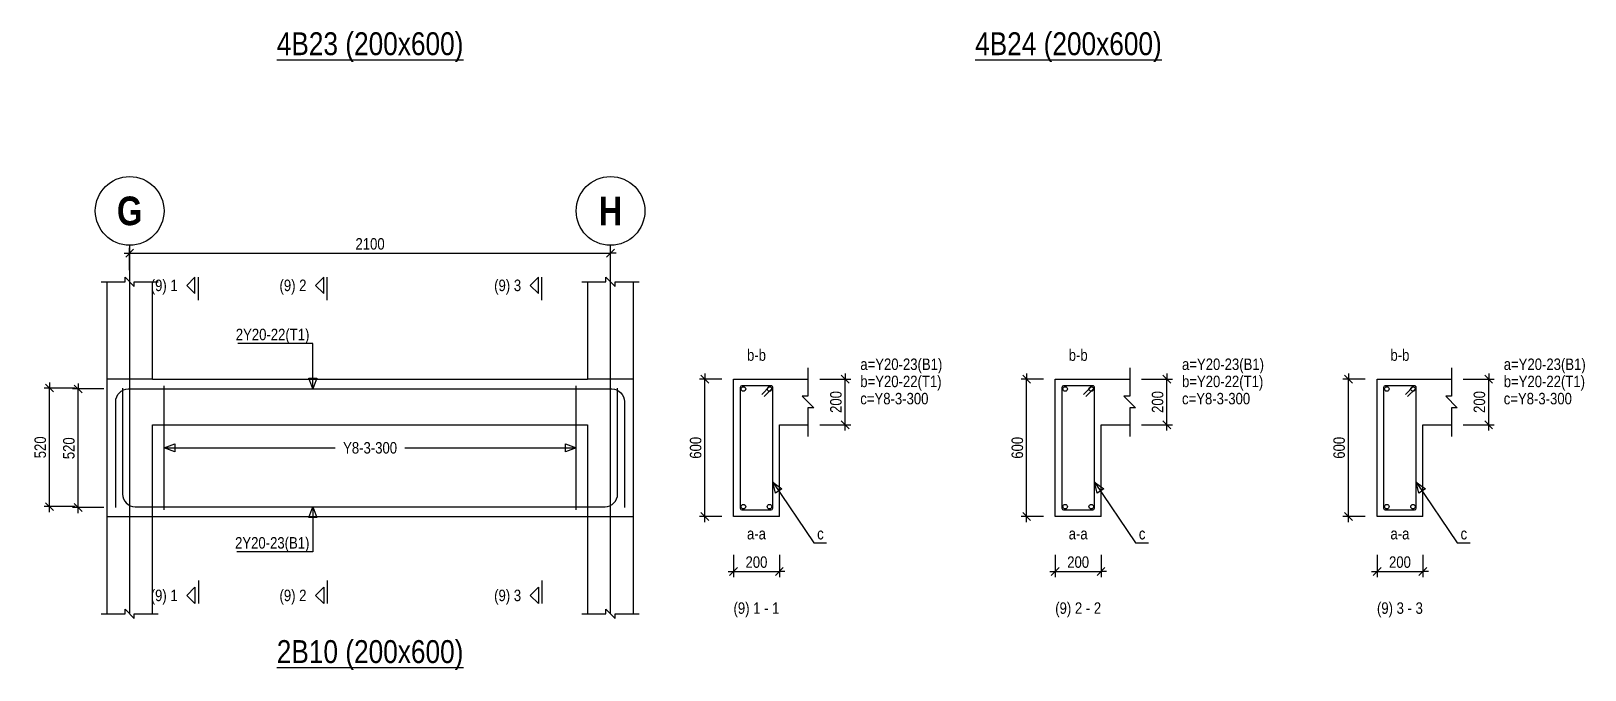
# Model space of a CAD drawing. Extents: x 0 to 206258, y -403073 to 0.
# Drawn here: x 12479 to 26052, y -236164 to -230584 of the extents above; entities that cross this region are included whole.
import ezdxf
from ezdxf.enums import TextEntityAlignment as Align
from ezdxf.lldxf.tags import DXFTag

# ---------------------------------------------------------------- set-up
doc = ezdxf.new("R2010")
doc.units = 0
doc.header["$LTSCALE"] = 1000
for name, color, linetype in [('Axis Circle(Dir 2)', 150, 'Continuous'), ('Axis Label(Dir 1)', 7, 'Continuous'), ('Axis Line(Dir 2)', 150, 'CENTER2'), ('Break Line', 5, 'Continuous'), ('Dimension Line', 5, 'Continuous'), ('Leader Line', 5, 'Continuous'), ('Link Line', 3, 'Continuous'), ('Rebar Label', 6, 'Continuous'), ('Rebar Line', 7, 'Continuous'), ('Section Label', 1, 'Continuous'), ('Section Line', 1, 'Continuous'), ('Top Rebar Label', 6, 'Continuous'), ('Top Rebar Line', 7, 'Continuous')]:
    doc.layers.add(name, color=color, linetype=linetype)
for name, color, linetype, true_color in [('Back Elevation Line', 191, 'HIDDEN2', 0xd4aaff), ('Beam Label(D)', 94, 'Continuous', 0x008100), ('Beam Line(D)', 112, 'Continuous', 0x00bd5e), ('Link Label', 94, 'Continuous', 0x008100)]:
    doc.layers.add(name, color=color, linetype=linetype, true_color=true_color)
doc.styles.add('Axis Label(Dir 1)', font='ARIALNB.TTF', dxfattribs={"height": 250})
doc.styles.add('Beam Label(D)', font='ARIALN.TTF', dxfattribs={"height": 200})
doc.styles.add('Dimension Text', font='ARIALN.TTF', dxfattribs={"height": 100})
doc.styles.add('Link Label', font='ARIALN.TTF', dxfattribs={"height": 100})
doc.styles.add('Rebar Label', font='ARIALN.TTF', dxfattribs={"height": 100})
doc.styles.add('Section Label', font='ARIALN.TTF', dxfattribs={"height": 100})
doc.styles.add('Top Rebar Label', font='ARIALN.TTF', dxfattribs={"height": 100})
tags = doc.linetypes.add('CENTER2', pattern=[1.125, 0.75, -0.125, 0.125, -0.125]).pattern_tags.tags
tags[10:11] = [DXFTag(74, 4), DXFTag(75, 0), DXFTag(340, '0'), DXFTag(46, 0.0), DXFTag(50, 0.0), DXFTag(44, 0.0), DXFTag(45, 0.0)]
tags[8:9] = [DXFTag(74, 4), DXFTag(75, 0), DXFTag(340, '0'), DXFTag(46, 0.0), DXFTag(50, 0.0), DXFTag(44, 0.0), DXFTag(45, 0.0)]
tags[6:7] = [DXFTag(74, 4), DXFTag(75, 0), DXFTag(340, '0'), DXFTag(46, 0.0), DXFTag(50, 0.0), DXFTag(44, 0.0), DXFTag(45, 0.0)]
tags[4:5] = [DXFTag(74, 4), DXFTag(75, 0), DXFTag(340, '0'), DXFTag(46, 0.0), DXFTag(50, 0.0), DXFTag(44, 0.0), DXFTag(45, 0.0)]
tags = doc.linetypes.add('HIDDEN2', pattern=[0.1875, 0.125, -0.0625]).pattern_tags.tags
tags[6:7] = [DXFTag(74, 4), DXFTag(75, 0), DXFTag(340, '0'), DXFTag(46, 0.0), DXFTag(50, 0.0), DXFTag(44, 0.0), DXFTag(45, 0.0)]
tags[4:5] = [DXFTag(74, 4), DXFTag(75, 0), DXFTag(340, '0'), DXFTag(46, 0.0), DXFTag(50, 0.0), DXFTag(44, 0.0), DXFTag(45, 0.0)]
doc.dimstyles.new('BEAM', dxfattribs={"dimtxt": 100, "dimasz": 30, "dimexe": 48.3, "dimexo": 103.5, "dimgap": 30, "dimtad": 1, "dimtoh": 1, "dimdec": 1, "dimlfac": 0.5, "dimdsep": 46, "dimtxsty": 'Dimension Text', "dimblk": 'PCDIM_TICK', "dimcen": 0.09, "dimclrd": 5, "dimclre": 5, "dimclrt": 5, "dimadec": 1, "dimazin": 0, "dimtp": 1, "dimtm": 1, "dimtfac": 1, "dimtdec": 4, "dimtofl": 0, "dimtmove": 0, "dimatfit": 3, "dimfxl": 1, "dimtolj": 1, "dimtzin": 0, "dimarcsym": 0})

# ---------------------------------------------------------------- blocks, each defined once
blk = doc.blocks.new('PCDIM_TICK')
at = {"layer": 'Dimension Line', "color": 0, "transparency": 33554687}
for p, q in [((1.15, 1.15), (-1.15, -1.15)), ((1.61, 0), (0, 0))]:
    blk.add_line(p, q, dxfattribs=at)
blk = doc.blocks.new('*U3076')
at = {"layer": 'Dimension Line', "color": 5, "true_color": 0x0000ff, "transparency": 16777216}
for p, q in [((13115, -233710), (12842, -233710)), ((12890, -234746), (12890, -233710)), ((13115, -234746), (12842, -234746))]:
    blk.add_line(p, q, dxfattribs=at)
at = {"layer": 'Dimension Line', "color": 5, "true_color": 0x0000ff, "transparency": 16777216, "xscale": 30, "yscale": 30}
for p, rotation in [((12890, -233710), 89.99999999999447), ((12890, -234746), 269.9999999999834)]:
    blk.add_blockref('PCDIM_TICK', p, dxfattribs=dict(at, rotation=rotation))
at = {"layer": 'Dimension Line', "color": 5, "true_color": 0x0000ff, "transparency": 16777216, "insert": (12860, -234228), "char_height": 100, "width": 181.5, "attachment_point": 8, "rotation": 90, "style": 'Dimension Text'}
blk.add_mtext('520', dxfattribs=at)
blk = doc.blocks.new('*U3077')
at = {"layer": 'Dimension Line', "color": 5, "true_color": 0x0000ff, "transparency": 16777216}
for p, q in [((12865, -233702), (12592, -233702)), ((12640, -234738), (12640, -233702)), ((12865, -234738), (12592, -234738))]:
    blk.add_line(p, q, dxfattribs=at)
at = {"layer": 'Dimension Line', "color": 5, "true_color": 0x0000ff, "transparency": 16777216, "xscale": 30, "yscale": 30}
for p, rotation in [((12640, -233702), 89.99999999999447), ((12640, -234738), 269.9999999999834)]:
    blk.add_blockref('PCDIM_TICK', p, dxfattribs=dict(at, rotation=rotation))
at = {"layer": 'Dimension Line', "color": 5, "true_color": 0x0000ff, "transparency": 16777216, "insert": (12610, -234220), "char_height": 100, "width": 181.5, "attachment_point": 8, "rotation": 90, "style": 'Dimension Text'}
blk.add_mtext('520', dxfattribs=at)
blk = doc.blocks.new('*U3078')
at = {"layer": 'Dimension Line', "color": 5, "true_color": 0x0000ff, "transparency": 16777216}
for p, q in [((13340, -232671), (13340, -232476)), ((17540, -232671), (17540, -232476)), ((13340, -232524), (17540, -232524))]:
    blk.add_line(p, q, dxfattribs=at)
at = {"layer": 'Dimension Line', "color": 5, "true_color": 0x0000ff, "transparency": 16777216, "xscale": 30, "yscale": 30, "rotation": 180.0000000000004}
blk.add_blockref('PCDIM_TICK', (13340, -232524), dxfattribs=at)
at = {"layer": 'Dimension Line', "color": 5, "true_color": 0x0000ff, "transparency": 16777216, "xscale": 30, "yscale": 30}
blk.add_blockref('PCDIM_TICK', (17540, -232524), dxfattribs=at)
at = {"layer": 'Dimension Line', "color": 5, "true_color": 0x0000ff, "transparency": 16777216, "insert": (15440, -232494), "char_height": 100, "width": 247.25, "attachment_point": 8, "style": 'Dimension Text'}
blk.add_mtext('2100', dxfattribs=at)
blk = doc.blocks.new('*U3079')
at = {"layer": 'Dimension Line', "color": 5, "true_color": 0x0000ff, "transparency": 16777216}
for p, q in [((19369, -233624), (19638, -233624)), ((19590, -234024), (19590, -233624)), ((19369, -234024), (19638, -234024))]:
    blk.add_line(p, q, dxfattribs=at)
at = {"layer": 'Dimension Line', "color": 5, "true_color": 0x0000ff, "transparency": 16777216, "xscale": 30, "yscale": 30}
for p, rotation in [((19590, -233624), 89.99999999999447), ((19590, -234024), 269.9999999999834)]:
    blk.add_blockref('PCDIM_TICK', p, dxfattribs=dict(at, rotation=rotation))
at = {"layer": 'Dimension Line', "color": 5, "true_color": 0x0000ff, "transparency": 16777216, "insert": (19560, -233824), "char_height": 100, "width": 182.77, "attachment_point": 8, "rotation": 90, "style": 'Dimension Text'}
blk.add_mtext('200', dxfattribs=at)
blk = doc.blocks.new('*U3080')
at = {"layer": 'Dimension Line', "color": 5, "true_color": 0x0000ff, "transparency": 16777216}
for p, q in [((18512, -233624), (18317, -233624)), ((18365, -234824), (18365, -233624)), ((18512, -234824), (18317, -234824))]:
    blk.add_line(p, q, dxfattribs=at)
at = {"layer": 'Dimension Line', "color": 5, "true_color": 0x0000ff, "transparency": 16777216, "xscale": 30, "yscale": 30}
for p, rotation in [((18365, -233624), 89.99999999999447), ((18365, -234824), 269.9999999999834)]:
    blk.add_blockref('PCDIM_TICK', p, dxfattribs=dict(at, rotation=rotation))
at = {"layer": 'Dimension Line', "color": 5, "true_color": 0x0000ff, "transparency": 16777216, "insert": (18335, -234224), "char_height": 100, "width": 181.97, "attachment_point": 8, "rotation": 90, "style": 'Dimension Text'}
blk.add_mtext('600', dxfattribs=at)
blk = doc.blocks.new('*U3081')
at = {"layer": 'Dimension Line', "color": 5, "true_color": 0x0000ff, "transparency": 16777216}
for p, q in [((18615, -235158), (18615, -235353)), ((19015, -235158), (19015, -235353)), ((18615, -235304), (19015, -235304))]:
    blk.add_line(p, q, dxfattribs=at)
at = {"layer": 'Dimension Line', "color": 5, "true_color": 0x0000ff, "transparency": 16777216, "xscale": 30, "yscale": 30, "rotation": 180.0000000000004}
blk.add_blockref('PCDIM_TICK', (18615, -235304), dxfattribs=at)
at = {"layer": 'Dimension Line', "color": 5, "true_color": 0x0000ff, "transparency": 16777216, "xscale": 30, "yscale": 30}
blk.add_blockref('PCDIM_TICK', (19015, -235304), dxfattribs=at)
at = {"layer": 'Dimension Line', "color": 5, "true_color": 0x0000ff, "transparency": 16777216, "insert": (18815, -235274), "char_height": 100, "width": 182.77, "attachment_point": 8, "style": 'Dimension Text'}
blk.add_mtext('200', dxfattribs=at)
blk = doc.blocks.new('*U3082')
at = {"layer": 'Dimension Line', "color": 5, "true_color": 0x0000ff, "transparency": 16777216}
for p, q in [((22179, -233624), (22449, -233624)), ((22400, -234024), (22400, -233624)), ((22179, -234024), (22449, -234024))]:
    blk.add_line(p, q, dxfattribs=at)
at = {"layer": 'Dimension Line', "color": 5, "true_color": 0x0000ff, "transparency": 16777216, "xscale": 30, "yscale": 30}
for p, rotation in [((22400, -233624), 89.99999999999447), ((22400, -234024), 269.9999999999834)]:
    blk.add_blockref('PCDIM_TICK', p, dxfattribs=dict(at, rotation=rotation))
at = {"layer": 'Dimension Line', "color": 5, "true_color": 0x0000ff, "transparency": 16777216, "insert": (22370, -233824), "char_height": 100, "width": 182.77, "attachment_point": 8, "rotation": 90, "style": 'Dimension Text'}
blk.add_mtext('200', dxfattribs=at)
blk = doc.blocks.new('*U3083')
at = {"layer": 'Dimension Line', "color": 5, "true_color": 0x0000ff, "transparency": 16777216}
for p, q in [((21322, -233624), (21127, -233624)), ((21175, -234824), (21175, -233624)), ((21322, -234824), (21127, -234824))]:
    blk.add_line(p, q, dxfattribs=at)
at = {"layer": 'Dimension Line', "color": 5, "true_color": 0x0000ff, "transparency": 16777216, "xscale": 30, "yscale": 30}
for p, rotation in [((21175, -233624), 89.99999999999447), ((21175, -234824), 269.9999999999834)]:
    blk.add_blockref('PCDIM_TICK', p, dxfattribs=dict(at, rotation=rotation))
at = {"layer": 'Dimension Line', "color": 5, "true_color": 0x0000ff, "transparency": 16777216, "insert": (21145, -234224), "char_height": 100, "width": 181.97, "attachment_point": 8, "rotation": 90, "style": 'Dimension Text'}
blk.add_mtext('600', dxfattribs=at)
blk = doc.blocks.new('*U3084')
at = {"layer": 'Dimension Line', "color": 5, "true_color": 0x0000ff, "transparency": 16777216}
for p, q in [((21425, -235158), (21425, -235353)), ((21825, -235158), (21825, -235353)), ((21425, -235304), (21825, -235304))]:
    blk.add_line(p, q, dxfattribs=at)
at = {"layer": 'Dimension Line', "color": 5, "true_color": 0x0000ff, "transparency": 16777216, "xscale": 30, "yscale": 30, "rotation": 180.0000000000004}
blk.add_blockref('PCDIM_TICK', (21425, -235304), dxfattribs=at)
at = {"layer": 'Dimension Line', "color": 5, "true_color": 0x0000ff, "transparency": 16777216, "xscale": 30, "yscale": 30}
blk.add_blockref('PCDIM_TICK', (21825, -235304), dxfattribs=at)
at = {"layer": 'Dimension Line', "color": 5, "true_color": 0x0000ff, "transparency": 16777216, "insert": (21625, -235274), "char_height": 100, "width": 182.77, "attachment_point": 8, "style": 'Dimension Text'}
blk.add_mtext('200', dxfattribs=at)
blk = doc.blocks.new('*U3085')
at = {"layer": 'Dimension Line', "color": 5, "true_color": 0x0000ff, "transparency": 16777216}
for p, q in [((24989, -233624), (25259, -233624)), ((25211, -234024), (25211, -233624)), ((24989, -234024), (25259, -234024))]:
    blk.add_line(p, q, dxfattribs=at)
at = {"layer": 'Dimension Line', "color": 5, "true_color": 0x0000ff, "transparency": 16777216, "xscale": 30, "yscale": 30}
for p, rotation in [((25211, -233624), 89.99999999999447), ((25211, -234024), 269.9999999999834)]:
    blk.add_blockref('PCDIM_TICK', p, dxfattribs=dict(at, rotation=rotation))
at = {"layer": 'Dimension Line', "color": 5, "true_color": 0x0000ff, "transparency": 16777216, "insert": (25181, -233824), "char_height": 100, "width": 182.77, "attachment_point": 8, "rotation": 90, "style": 'Dimension Text'}
blk.add_mtext('200', dxfattribs=at)
blk = doc.blocks.new('*U3086')
at = {"layer": 'Dimension Line', "color": 5, "true_color": 0x0000ff, "transparency": 16777216}
for p, q in [((24132, -233624), (23937, -233624)), ((23986, -234824), (23986, -233624)), ((24132, -234824), (23937, -234824))]:
    blk.add_line(p, q, dxfattribs=at)
at = {"layer": 'Dimension Line', "color": 5, "true_color": 0x0000ff, "transparency": 16777216, "xscale": 30, "yscale": 30}
for p, rotation in [((23986, -233624), 89.99999999999447), ((23986, -234824), 269.9999999999834)]:
    blk.add_blockref('PCDIM_TICK', p, dxfattribs=dict(at, rotation=rotation))
at = {"layer": 'Dimension Line', "color": 5, "true_color": 0x0000ff, "transparency": 16777216, "insert": (23956, -234224), "char_height": 100, "width": 181.97, "attachment_point": 8, "rotation": 90, "style": 'Dimension Text'}
blk.add_mtext('600', dxfattribs=at)
blk = doc.blocks.new('*U3087')
at = {"layer": 'Dimension Line', "color": 5, "true_color": 0x0000ff, "transparency": 16777216}
for p, q in [((24236, -235158), (24236, -235353)), ((24636, -235158), (24636, -235353)), ((24236, -235304), (24636, -235304))]:
    blk.add_line(p, q, dxfattribs=at)
at = {"layer": 'Dimension Line', "color": 5, "true_color": 0x0000ff, "transparency": 16777216, "xscale": 30, "yscale": 30, "rotation": 180.0000000000004}
blk.add_blockref('PCDIM_TICK', (24236, -235304), dxfattribs=at)
at = {"layer": 'Dimension Line', "color": 5, "true_color": 0x0000ff, "transparency": 16777216, "xscale": 30, "yscale": 30}
blk.add_blockref('PCDIM_TICK', (24636, -235304), dxfattribs=at)
at = {"layer": 'Dimension Line', "color": 5, "true_color": 0x0000ff, "transparency": 16777216, "insert": (24436, -235274), "char_height": 100, "width": 182.77, "attachment_point": 8, "style": 'Dimension Text'}
blk.add_mtext('200', dxfattribs=at)

msp = doc.modelspace()

# ---------------------------------------------------------------- linework, layer by layer
at = {"layer": 'Axis Circle(Dir 2)', "transparency": 33554687}
for centre in [(13340.146, -232154.284), (17540.146, -232154.284)]:
    msp.add_circle(centre, 300, dxfattribs=at)
at = {"layer": 'Axis Line(Dir 2)', "transparency": 33554687}
for points in [[(13340.146, -235674.284), (13340.146, -232454.284)], [(17540.146, -235674.284), (17540.146, -232454.284)]]:
    msp.add_lwpolyline(points, dxfattribs=at)
at = {"layer": 'Back Elevation Line', "transparency": 33554687}
for points in [[(13540.146, -233624.284), (13140.146, -233624.284)], [(13140.146, -233624.284), (13140.146, -234824.284)], [(13540.146, -233624.284), (17340.146, -233624.284)], [(17740.146, -233624.284), (17340.146, -233624.284)], [(17740.146, -234824.284), (17740.146, -233624.284)], [(13540.146, -234824.284), (13540.146, -234024.284)], [(13540.146, -234024.284), (17340.146, -234024.284)], [(17340.146, -234024.284), (17340.146, -234824.284)], [(13140.146, -234824.284), (13540.146, -234824.284)], [(17340.146, -234824.284), (17740.146, -234824.284)]]:
    msp.add_lwpolyline(points, dxfattribs=at)
at = {"layer": 'Beam Line(D)', "transparency": 33554687}
for points in [[(13140.146, -232774.284), (13140.146, -233624.284)], [(13540.146, -233624.284), (13540.146, -232774.284)], [(17340.146, -232774.284), (17340.146, -233624.284)], [(17740.146, -233624.284), (17740.146, -232774.284)], [(13140.146, -233624.284), (13140.146, -235674.284)], [(13540.146, -233624.284), (17340.146, -233624.284)], [(17740.146, -235674.284), (17740.146, -233624.284)], [(18615.146, -233624.284), (19015.146, -233624.284)], [(19015.146, -234824.284), (18615.146, -234824.284), (18615.146, -233624.284)], [(19015.146, -233624.284), (19015.146, -233624.284)], [(19015.146, -233624.284), (19265.146, -233624.284)], [(21425.384, -233624.284), (21825.384, -233624.284)], [(21825.384, -234824.284), (21425.384, -234824.284), (21425.384, -233624.284)], [(21825.384, -233624.284), (21825.384, -233624.284)], [(21825.384, -233624.284), (22075.384, -233624.284)], [(24235.623, -233624.284), (24635.623, -233624.284)], [(24635.623, -234824.284), (24235.623, -234824.284), (24235.623, -233624.284)], [(24635.623, -233624.284), (24635.623, -233624.284)], [(24635.623, -233624.284), (24885.623, -233624.284)], [(19015.146, -234824.284), (19015.146, -234024.284), (19265.146, -234024.284)], [(21825.384, -234824.284), (21825.384, -234024.284), (22075.384, -234024.284)], [(24635.623, -234824.284), (24635.623, -234024.284), (24885.623, -234024.284)], [(13540.146, -235674.284), (13540.146, -234824.284)], [(13540.146, -234824.284), (17340.146, -234824.284)], [(17340.146, -234824.284), (17340.146, -235674.284)]]:
    msp.add_lwpolyline(points, dxfattribs=at)
at = {"layer": 'Break Line', "transparency": 33554687}
for points in [[(13090.146, -232774.284), (13300.146, -232774.284), (13300.146, -232734.284), (13380.146, -232814.284), (13380.146, -232774.284), (13590.146, -232774.284)], [(17290.146, -232774.284), (17500.146, -232774.284), (17500.146, -232734.284), (17580.146, -232814.284), (17580.146, -232774.284), (17790.146, -232774.284)], [(19265.146, -233524.284), (19265.146, -233774.284), (19215.146, -233774.284), (19315.146, -233874.284), (19265.146, -233874.284), (19265.146, -234124.284)], [(22075.384, -233524.284), (22075.384, -233774.284), (22025.384, -233774.284), (22125.384, -233874.284), (22075.384, -233874.284), (22075.384, -234124.284)], [(24885.623, -233524.284), (24885.623, -233774.284), (24835.623, -233774.284), (24935.623, -233874.284), (24885.623, -233874.284), (24885.623, -234124.284)], [(13090.146, -235674.284), (13300.146, -235674.284), (13300.146, -235634.284), (13380.146, -235714.284), (13380.146, -235674.284), (13590.146, -235674.284)], [(17290.146, -235674.284), (17500.146, -235674.284), (17500.146, -235634.284), (17580.146, -235714.284), (17580.146, -235674.284), (17790.146, -235674.284)]]:
    msp.add_lwpolyline(points, dxfattribs=at)
at = {"layer": 'Leader Line', "transparency": 33554687}
for points in [[(14940.146, -233710.284), (14940.146, -233314.284), (14285.155, -233314.284)], [(14905.944, -233616.314), (14974.348, -233616.314), (14940.146, -233710.284), (14905.944, -233616.314)], [(13640.146, -234224.284), (13734.115, -234190.082), (13734.115, -234258.486), (13640.146, -234224.284), (15135.502, -234224.284)], [(15744.79, -234224.284), (17240.146, -234224.284), (17146.177, -234258.486), (17146.177, -234190.082), (17240.146, -234224.284)], [(19038.086, -234583.009), (18981.402, -234621.297), (18957.146, -234524.284), (19038.086, -234583.009)], [(18957.146, -234524.284), (19315.146, -235054.284), (19428.275, -235054.284)], [(21848.325, -234583.008), (21791.641, -234621.297), (21767.384, -234524.283), (21848.325, -234583.008)], [(21767.384, -234524.283), (22125.384, -235054.284), (22238.514, -235054.284)], [(24658.564, -234583.009), (24601.88, -234621.298), (24577.623, -234524.284), (24658.564, -234583.009)], [(24577.623, -234524.284), (24935.623, -235054.284), (25048.752, -235054.284)], [(14940.146, -234738.284), (14940.146, -235134.284), (14277.472, -235134.284)], [(14974.348, -234832.253), (14905.944, -234832.253), (14940.146, -234738.284), (14974.348, -234832.253)]]:
    msp.add_lwpolyline(points, dxfattribs=at)
at = {"layer": 'Link Line', "transparency": 33554687}
for p, q in [((13640.146, -234766.284), (13640.146, -233682.284)), ((17240.146, -234766.284), (17240.146, -233682.284))]:
    msp.add_line(p, q, dxfattribs=at)
for points in [[(18882.335, -233776.894), (18953.045, -233706.183, 0.668178638), (18943.146, -233682.284), (18687.146, -233682.284, 0.414213562), (18673.146, -233696.284), (18673.146, -234752.284, 0.414213562), (18687.146, -234766.284), (18943.146, -234766.284, 0.414213562), (18957.146, -234752.284), (18957.146, -233696.284, 0.668178638), (18933.246, -233686.384), (18862.536, -233757.095)], [(21692.573, -233776.894), (21763.284, -233706.183, 0.668178638), (21753.384, -233682.284), (21497.384, -233682.284, 0.414213562), (21483.384, -233696.284), (21483.384, -234752.284, 0.414213562), (21497.384, -234766.284), (21753.384, -234766.284, 0.414213562), (21767.384, -234752.284), (21767.384, -233696.284, 0.668178638), (21743.485, -233686.384), (21672.774, -233757.095)], [(24502.812, -233776.894), (24573.523, -233706.183, 0.668178638), (24563.623, -233682.284), (24307.623, -233682.284, 0.414213562), (24293.623, -233696.284), (24293.623, -234752.284, 0.414213562), (24307.623, -234766.284), (24563.623, -234766.284, 0.414213562), (24577.623, -234752.284), (24577.623, -233696.284, 0.668178638), (24553.724, -233686.384), (24483.013, -233757.095)]]:
    msp.add_lwpolyline(points, format="xyb", dxfattribs=at)
at = {"layer": 'Rebar Line', "transparency": 33554687}
msp.add_lwpolyline([(13278.146, -233702.284), (13278.146, -234628.328, 0.414213562), (13388.102, -234738.284), (17492.19, -234738.284, 0.414213543), (17602.146, -234628.328), (17602.146, -233702.284)], format="xyb", dxfattribs=at)
for centre in [(18701.146, -233710.284), (18929.146, -233710.284), (21511.384, -233710.284), (21739.384, -233710.284), (24321.623, -233710.284), (24549.623, -233710.284), (18701.146, -234738.284), (18929.146, -234738.284), (21511.384, -234738.284), (21739.384, -234738.284), (24321.623, -234738.284), (24549.623, -234738.284)]:
    msp.add_circle(centre, 20, dxfattribs=at)
at = {"layer": 'Section Line', "transparency": 33554687}
for points in [[(13910.146, -232734.284), (13839.435, -232804.994), (13910.146, -232875.705), (13910.146, -232734.284)], [(13940.146, -232934.284), (13940.146, -232734.284)], [(15035.146, -232734.284), (14964.435, -232804.994), (15035.146, -232875.705), (15035.146, -232734.284)], [(15065.146, -232934.284), (15065.146, -232734.284)], [(16910.146, -232734.284), (16839.435, -232804.994), (16910.146, -232875.705), (16910.146, -232734.284)], [(16940.146, -232934.284), (16940.146, -232734.284)], [(13910.146, -235584.284), (13910.146, -235584.284), (13839.435, -235513.573), (13910.146, -235442.862), (13910.146, -235584.284)], [(13940.146, -235384.284), (13940.146, -235584.284)], [(15035.146, -235584.284), (15035.146, -235584.284), (14964.435, -235513.573), (15035.146, -235442.862), (15035.146, -235584.284)], [(15065.146, -235384.284), (15065.146, -235584.284)], [(16910.146, -235584.284), (16910.146, -235584.284), (16839.435, -235513.573), (16910.146, -235442.862), (16910.146, -235584.284)], [(16940.146, -235384.284), (16940.146, -235584.284)]]:
    msp.add_lwpolyline(points, dxfattribs=at)
at = {"layer": 'Top Rebar Line', "transparency": 33554687}
msp.add_lwpolyline([(13218.146, -234746.284), (13218.146, -233820.239, -0.414213562), (13328.102, -233710.284), (17552.19, -233710.284, -0.414213562), (17662.146, -233820.239), (17662.146, -234746.284)], format="xyb", dxfattribs=at)

# ---------------------------------------------------------------- texts
at = {"layer": 'Axis Label(Dir 1)', "transparency": 33554687, "style": 'Axis Label(Dir 1)'}
for s, p in [('G', (13340.146, -232154.284)), ('H', (17540.146, -232154.284))]:
    msp.add_text(s, height=250, dxfattribs=at).set_placement(p, align=Align.MIDDLE_CENTER)
at = {"layer": 'Beam Label(D)', "transparency": 33554687, "style": 'Beam Label(D)'}
for s, p in [('%%U4B23 (200x600)', (15440.146, -230594.284)), ('%%U4B24 (200x600)', (21540.146, -230594.284)), ('%%U2B10 (200x600)', (15440.146, -235904.284))]:
    msp.add_text(s, height=200, dxfattribs=at).set_placement(p, align=Align.TOP_CENTER)
at = {"layer": 'Link Label', "transparency": 33554687, "style": 'Link Label'}
for s, p in [(' c=Y8-3-300', (19690.146, -233844.284)), (' c=Y8-3-300', (22500.384, -233844.284)), (' c=Y8-3-300', (25310.623, -233844.284)), ('c', (19345.146, -235024.284)), ('c', (22155.384, -235024.284)), ('c', (24965.623, -235024.284))]:
    msp.add_text(s, height=100, dxfattribs=at).set_placement(p)
msp.add_text('Y8-3-300', height=100, dxfattribs=at).set_placement((15440.146, -234224.284), align=Align.MIDDLE_CENTER)
at = {"layer": 'Rebar Label', "transparency": 33554687, "style": 'Rebar Label'}
for s, p in [('b-b', (18815.146, -233494.284)), ('b-b', (21625.384, -233494.284)), ('b-b', (24435.623, -233494.284)), ('a-a', (18815.146, -235054.284)), ('a-a', (21625.384, -235054.284)), ('a-a', (24435.623, -235054.284))]:
    msp.add_text(s, height=100, dxfattribs=at).set_placement(p, align=Align.BOTTOM_CENTER)
for p in [(19690.146, -233544.284), (22500.384, -233544.284), (25310.623, -233544.284)]:
    msp.add_text(' a=Y20-23(B1)', height=100, dxfattribs=at).set_placement(p)
msp.add_text(' 2Y20-23(B1)', height=100, dxfattribs=at).set_placement((14910.146, -235104.284), align=Align.RIGHT)
at = {"layer": 'Section Label', "transparency": 33554687, "style": 'Section Label'}
for s, p in [('(9) 1', (13759.435, -232804.994)), ('(9) 2', (14884.435, -232804.994)), ('(9) 3', (16759.435, -232804.994)), ('(9) 1', (13759.435, -235513.573)), ('(9) 2', (14884.435, -235513.573)), ('(9) 3', (16759.435, -235513.573))]:
    msp.add_text(s, height=100, dxfattribs=at).set_placement(p, align=Align.MIDDLE_RIGHT)
for s, p in [('(9) 1 - 1', (18815.146, -235704.284)), ('(9) 2 - 2', (21625.384, -235704.284)), ('(9) 3 - 3', (24435.623, -235704.284))]:
    msp.add_text(s, height=100, dxfattribs=at).set_placement(p, align=Align.BOTTOM_CENTER)
at = {"layer": 'Top Rebar Label', "transparency": 33554687, "style": 'Top Rebar Label'}
msp.add_text(' 2Y20-22(T1)', height=100, dxfattribs=at).set_placement((14910.146, -233284.284), align=Align.RIGHT)
for p in [(19690.146, -233694.284), (22500.384, -233694.284), (25310.623, -233694.284)]:
    msp.add_text(' b=Y20-22(T1)', height=100, dxfattribs=at).set_placement(p)

# ---------------------------------------------------------------- dimensions: what is measured, and where the dimension line sits
at = {"layer": 'Dimension Line', "transparency": 33554687}
for base, p1, p2, text, picture, middle in [((15440.146, -232524.284), (13340.146, -232774.284), (17540.146, -232774.284), '2100', '*U3078', (15440.146, -232524.284)), ((18815.146, -235304.284), (18615.146, -235054.284), (19015.146, -235054.284), '200', '*U3081', (18815.146, -235304.284)), ((21625.384, -235304.284), (21425.384, -235054.284), (21825.384, -235054.284), '200', '*U3084', (21625.384, -235304.284)), ((24435.623, -235304.284), (24235.623, -235054.284), (24635.623, -235054.284), '200', '*U3087', (24435.623, -235304.284))]:
    dim = msp.add_linear_dim(base=base, p1=p1, p2=p2, text=text, dimstyle='BEAM', override={"dimscale": 1, "dimtxt": 100, "dimasz": 30, "dimexe": 48.3, "dimexo": 103.5, "dimgap": 30, "dimtad": 1, "dimtih": 0, "dimdec": 1, "dimlfac": 0.5, "dimzin": 8, "dimlunit": 2, "dimpost": '', "dimtxsty": 'Dimension Text', "dimblk": 'PCDIM_TICK', "dimse1": 0, "dimse2": 0, "dimsd2": 0, "dimclrd": 5, "dimclre": 5, "dimclrt": 5, "dimaunit": 0, "dimadec": 1, "dimazin": 0, "dimtol": 0, "dimtp": 1, "dimtm": 1, "dimtmove": 0}, dxfattribs=at)
    dim.commit()
    dim.dimension.update_dxf_attribs({"geometry": picture, "text_midpoint": middle})
for base, p1, p2, text, picture, middle in [((18365.146, -234224.284), (18615.146, -234824.284), (18615.146, -233624.284), '600', '*U3080', (18365.146, -234224.284)), ((19590.146, -233824.284), (19265.146, -234024.284), (19265.146, -233624.284), '200', '*U3079', (19590.146, -233824.284)), ((21175.384, -234224.284), (21425.384, -234824.284), (21425.384, -233624.284), '600', '*U3083', (21175.384, -234224.284)), ((22400.384, -233824.284), (22075.384, -234024.284), (22075.384, -233624.284), '200', '*U3082', (22400.384, -233824.284)), ((23985.623, -234224.284), (24235.623, -234824.284), (24235.623, -233624.284), '600', '*U3086', (23985.623, -234224.284)), ((25210.623, -233824.284), (24885.623, -234024.284), (24885.623, -233624.284), '200', '*U3085', (25210.623, -233824.284)), ((12640.146, -234220.284), (12968.146, -234738.284), (12968.146, -233702.284), '520', '*U3077', (12640.146, -234220.284)), ((12890.146, -234228.284), (13218.146, -234746.284), (13218.146, -233710.284), '520', '*U3076', (12890.146, -234228.284))]:
    dim = msp.add_linear_dim(base=base, p1=p1, p2=p2, angle=90, text=text, dimstyle='BEAM', override={"dimscale": 1, "dimtxt": 100, "dimasz": 30, "dimexe": 48.3, "dimexo": 103.5, "dimgap": 30, "dimtad": 1, "dimtih": 0, "dimdec": 1, "dimlfac": 0.5, "dimzin": 8, "dimlunit": 2, "dimpost": '', "dimtxsty": 'Dimension Text', "dimblk": 'PCDIM_TICK', "dimse1": 0, "dimse2": 0, "dimsd2": 0, "dimclrd": 5, "dimclre": 5, "dimclrt": 5, "dimaunit": 0, "dimadec": 1, "dimazin": 0, "dimtol": 0, "dimtp": 1, "dimtm": 1, "dimtmove": 0}, dxfattribs=at)
    dim.commit()
    dim.dimension.update_dxf_attribs({"geometry": picture, "text_midpoint": middle})

doc.saveas('drawing.dxf')
